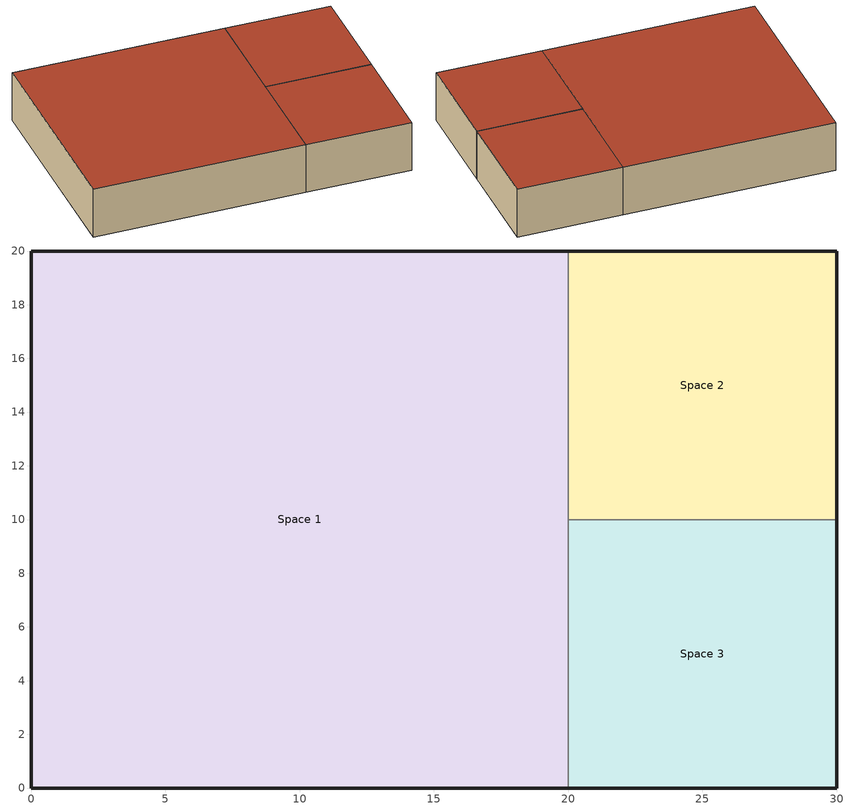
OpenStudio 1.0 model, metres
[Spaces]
Space 1
 floor ground: 0,0 0,20 20,20 20,10 20,0 z0
 wall outside: 20,20 0,20 0,0 20,0 z0:5
 wall to Space 2: 20,10 20,20 z0:5
 wall to Space 3: 20,0 20,10 z0:5
 roof outside: 20,0 20,10 20,20 0,20 0,0 z5
Space 2
 floor ground: 20,10 20,20 30,20 30,10 z0
 wall outside: 30,10 30,20 20,20 z0:5
 wall to Space 3: 20,10 30,10 z0:5
 roof outside: 30,10 30,20 20,20 20,10 z5
Space 3
 floor ground: 20,0 20,10 30,10 30,0 z0
 wall outside: 20,0 30,0 30,10 z0:5
 roof outside: 30,0 30,10 20,10 20,0 z5
[Building]
Building 1: Default Construction Set=Building Default Constructions
[SizingPeriod:DesignDay] Barometric Pressure {Pa}=98934; Sky Clearness=0; Rain Indicator=0; Snow Indicator=0; Day of Month=21; Daylight Saving Time Indicator=0; Dry-Bulb Temperature Range Modifier Type=DefaultMultipliers
Name | Maximum Dry-Bulb Temperature {C} | Daily Dry-Bulb Temperature Range {deltaC} | Humidity Indicating Conditions at Maximum Dry-Bulb {BasedOnField A3} | Wind Speed {m/s} | Wind Direction {deg} | Month | Day Type | Humidity Indicating Type | Solar Model Indicator | ASHRAE Taub | ASHRAE Taud
Chicago Ohare Intl Ap Ann Htg Wind 99% Condns WS=>MCDB | -3.2 | 0 | -3.2 | 11.4 | 270 | 1 | WinterDesignDay | Wetbulb | ASHRAEClearSky
Chicago Ohare Intl Ap Ann Htg 99.6% Condns DB | -20 | 0 | -20 | 4.9 | 270 | 1 | WinterDesignDay | Wetbulb | ASHRAEClearSky
Chicago Ohare Intl Ap Ann Clg 1% Condns DB=>MWB | 31.6 | 10.5 | 23 | 5.2 | 230 | 7 | SummerDesignDay | Wetbulb | ASHRAETau | 0.455 | 2.05
Chicago Ohare Intl Ap Ann Htg Wind 99.6% Condns WS=>MCDB | -3.5 | 0 | -3.5 | 12.4 | 270 | 1 | WinterDesignDay | Wetbulb | ASHRAEClearSky
Chicago Ohare Intl Ap Ann Clg 2% Condns DP=>MDB | 26.5 | 10.5 | 21.9 | 5.2 | 230 | 7 | SummerDesignDay | Dewpoint | ASHRAETau | 0.455 | 2.05
Chicago Ohare Intl Ap Ann Clg .4% Condns DB=>MWB | 33.3 | 10.5 | 23.7 | 5.2 | 230 | 7 | SummerDesignDay | Wetbulb | ASHRAETau | 0.455 | 2.05
Chicago Ohare Intl Ap Ann Htg 99% Condns DB | -16.6 | 0 | -16.6 | 4.9 | 270 | 1 | WinterDesignDay | Wetbulb | ASHRAEClearSky
Chicago Ohare Intl Ap Ann Hum_n 99.6% Condns DP=>MCDB | -19.2 | 0 | -25.7 | 4.9 | 270 | 1 | WinterDesignDay | Dewpoint | ASHRAEClearSky
Chicago Ohare Intl Ap Ann Hum_n 99% Condns DP=>MCDB | -15.7 | 0 | -22.1 | 4.9 | 270 | 1 | WinterDesignDay | Dewpoint | ASHRAEClearSky
Chicago Ohare Intl Ap Ann Clg .4% Condns DP=>MDB | 28.9 | 10.5 | 23.8 | 5.2 | 230 | 7 | SummerDesignDay | Dewpoint | ASHRAETau | 0.455 | 2.05
Chicago Ohare Intl Ap Ann Clg .4% Condns Enth=>MDB | 31.4 | 10.5 | 79200 | 5.2 | 230 | 7 | SummerDesignDay | Enthalpy | ASHRAETau | 0.455 | 2.05
Chicago Ohare Intl Ap Ann Clg 1% Condns WB=>MDB | 29.6 | 10.5 | 24.5 | 5.2 | 230 | 7 | SummerDesignDay | Wetbulb | ASHRAETau | 0.455 | 2.05
Chicago Ohare Intl Ap Ann Clg 2% Condns Enth=>MDB | 28.2 | 10.5 | 70900 | 5.2 | 230 | 7 | SummerDesignDay | Enthalpy | ASHRAETau | 0.455 | 2.05
Chicago Ohare Intl Ap Ann Clg 1% Condns Enth=>MDB | 29.6 | 10.5 | 75100 | 5.2 | 230 | 7 | SummerDesignDay | Enthalpy | ASHRAETau | 0.455 | 2.05
Chicago Ohare Intl Ap Ann Clg 1% Condns DP=>MDB | 27.7 | 10.5 | 22.9 | 5.2 | 230 | 7 | SummerDesignDay | Dewpoint | ASHRAETau | 0.455 | 2.05
Chicago Ohare Intl Ap Ann Clg .4% Condns WB=>MDB | 31.2 | 10.5 | 25.5 | 5.2 | 230 | 7 | SummerDesignDay | Wetbulb | ASHRAETau | 0.455 | 2.05
Chicago Ohare Intl Ap Ann Clg 2% Condns DB=>MWB | 30.1 | 10.5 | 22.1 | 5.2 | 230 | 7 | SummerDesignDay | Wetbulb | ASHRAETau | 0.455 | 2.05
Chicago Ohare Intl Ap Ann Clg 2% Condns WB=>MDB | 28.1 | 10.5 | 23.5 | 5.2 | 230 | 7 | SummerDesignDay | Wetbulb | ASHRAETau | 0.455 | 2.05
[Material] Roughness=Smooth
Name | Thickness {m} | Conductivity {W/m-K} | Density {kg/m3} | Specific Heat {J/kg-K}
Plywood - 5/8in | 0.015875 | 0.12 | 544 | 1210
Expanded Polystyrene - 2in | 0.0508 | 0.0352 | 24 | 1210
Heavyweight Concrete  6in | 0.1524 | 1.95 | 2242.6 | 900
[WindowMaterial:SimpleGlazingSystem]
Glass: U-Factor {W/m2-K}=0.1; Solar Heat Gain Coefficient=0.3; Visible Transmittance=0.7
[Construction]
Ext Wall Construction: Plywood - 5/8in, Expanded Polystyrene - 2in, Heavyweight Concrete  6in
Int Wall Construction: Plywood - 5/8in, Plywood - 5/8in
Roof Construction: Plywood - 5/8in, Expanded Polystyrene - 2in, Expanded Polystyrene - 2in, Plywood - 5/8in
Window Construction: Glass
[DefaultSurfaceConstructions]
Name | Floor Construction | Wall Construction | Roof Ceiling Construction
Default Surface Constructions 1 | Ext Wall Construction | Ext Wall Construction | Roof Construction
Default Surface Constructions 2 | Int Wall Construction | Int Wall Construction
[DefaultSubSurfaceConstructions]
Default Sub Surface Constructions 1: Fixed Window Construction=Window Construction; Door Construction=Window Construction
[DefaultConstructionSet]
Building Default Constructions: Default Exterior Surface Constructions=Default Surface Constructions 1; Default Interior Surface Constructions=Default Surface Constructions 2; Default Ground Contact Surface Constructions=Default Surface Constructions 1; Default Exterior SubSurface Constructions=Default Sub Surface Constructions 1; Default Interior SubSurface Constructions=Default Sub Surface Constructions 1
[BuildingStory]
First Floor}: Nominal Floor to Floor Height {m}=5
[Space] Building Story=First Floor}
Name | Space Type | Thermal Zone
Space 1 | Space Type A | Zone 1
Space 2 | Space Type A | Zone 2
Space 3 | Space Type B | Zone 2
[People:Definition]
People Def - 1 person/200sf: Number of People Calculation Method=People/Area; People per Space Floor Area {person/m2}=0.05382; Fraction Radiant=0.3; Sensible Heat Fraction=0.1
[Lights:Definition] Design Level Calculation Method=Watts/Area; Fraction Radiant=0.3; Fraction Visible=0.2; Return Air Fraction=0
Name | Watts per Space Floor Area {W/m2}
Lights Def - 1 W/sf | 11
Lights Def - 2 W/sf | 22
[DesignSpecification:OutdoorAir]
Design OA: Outdoor Air Flow per Person {m3/s-person}=0.010765
[SpaceType] Default Schedule Set=Building Default Schedule Set; Design Specification Outdoor Air Object=Design OA
Space Type A; Space Type B
[People] People Definition=People Def - 1 person/200sf
Name | Space or SpaceType
People for Space Type A | Space Type A
People for Space Type B | Space Type B
[Lights]
Name | Lights Definition | Space or SpaceType
Lights for Space Type A | Lights Def - 1 W/sf | Space Type A
Lights for Space Type B | Lights Def - 2 W/sf | Space Type B
[DefaultScheduleSet]
Building Default Schedule Set: Number of People Schedule=Occupancy Schedule; People Activity Level Schedule=People Activity Schedule; Lighting Schedule=Lighting Schedule
[ThermalZone] Use Ideal Air Loads=No
Zone 1; Zone 2
[Sizing:Zone] Zone Cooling Design Supply Air Temperature {C}=14; Zone Heating Design Supply Air Temperature {C}=40; Zone Cooling Design Supply Air Humidity Ratio {kg-H2O/kg-air}=0.0085; Zone Heating Design Supply Air Humidity Ratio {kg-H2O/kg-air}=0.008; Cooling Design Air Flow Method=DesignDay; Heating Design Air Flow Method=DesignDay
Zone 1; Zone 2
[Schedule:Ruleset]
Name | Default Day Schedule
Occupancy Schedule | Occupancy Schedule Week Day
Lighting Schedule | Lighting Schedule Week Day
People Activity Schedule | People Activity Schedule All Days
[Schedule:Day]
Occupancy Schedule Week Day; Lighting Schedule Week Day: 9, 0, 0, 18, 0, 0.9, 24, 0, 0
Occupancy Schedule Saturday; Occupancy Schedule Sunday; Lighting Schedule Saturday; Lighting Schedule Sunday: 9, 0, 0, 17, 0, 0.5, 24, 0, 0
People Activity Schedule All Days: 24, 0, 120
[Schedule:Rule]
Name | Schedule Ruleset | Rule Order | Day Schedule | Apply Saturday | Apply Sunday
Occupancy Schedule Saturday Rule | Occupancy Schedule | 1 | Occupancy Schedule Saturday | Yes
Occupancy Schedule Sunday Rule | Occupancy Schedule | 0 | Occupancy Schedule Sunday |  | Yes
Lighting Schedule Saturday Rule | Lighting Schedule | 1 | Lighting Schedule Saturday | Yes
Lighting Schedule Sunday Rule | Lighting Schedule | 0 | Lighting Schedule Sunday |  | Yes
